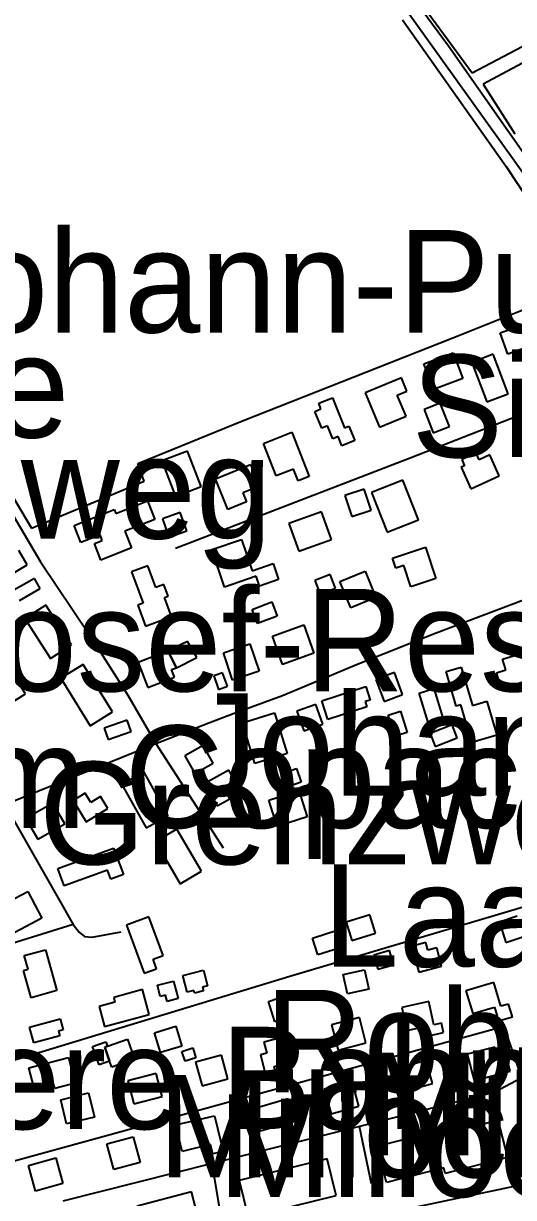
# Model space of a CAD drawing. Extents: x -3657 to 4700, y -7332 to 8131.
# Drawn here: x 1951.7 to 2159.5, y -2070.8 to -1573.1 of the extents above; entities that cross this region are included whole.
import ezdxf

# ---------------------------------------------------------------- set-up
doc = ezdxf.new("R2010")
doc.units = 0
for name, color, linetype in [('OSM_BUILDING_APARTMENTS', 9, 'CONTINUOUS'), ('OSM_BUILDING_CONSTRUCTION', 9, 'CONTINUOUS'), ('OSM_BUILDING_DETACHED', 9, 'CONTINUOUS'), ('OSM_BUILDING_GARAGE', 9, 'CONTINUOUS'), ('OSM_BUILDING_HOUSE', 9, 'CONTINUOUS'), ('OSM_BUILDING_YES', 9, 'CONTINUOUS'), ('OSM_HIGHWAY_CYCLEWAY', 8, 'CONTINUOUS'), ('OSM_HIGHWAY_FOOTWAY', 8, 'CONTINUOUS'), ('OSM_HIGHWAY_LIVING_STREET', 8, 'CONTINUOUS'), ('OSM_HIGHWAY_RESIDENTIAL', 8, 'CONTINUOUS'), ('OSM_HIGHWAY_SECONDARY', 8, 'CONTINUOUS'), ('OSM_HIGHWAY_SERVICE', 8, 'CONTINUOUS'), ('OSM_LABELS', 8, 'CONTINUOUS'), ('OSM_LANDUSE_FOREST', 3, 'CONTINUOUS'), ('OSM_LANDUSE_INDUSTRIAL', 3, 'CONTINUOUS'), ('OSM_LANDUSE_RESIDENTIAL', 3, 'CONTINUOUS')]:
    doc.layers.add(name, color=color, linetype=linetype)

msp = doc.modelspace()

# ---------------------------------------------------------------- linework, layer by layer
at = {"layer": 'OSM_BUILDING_APARTMENTS'}
for p, q in [((2123.962648, -2045.325708), (2152.904953, -2037.964603)), ((2152.904953, -2037.964603), (2156.947471, -2053.854358)), ((2101.747761, -2048.99514), (2123.492412, -2043.457633)), ((2123.492412, -2043.457633), (2123.962648, -2045.325708)), ((2105.668928, -2064.395638), (2101.747761, -2048.99514)), ((2080.465762, -2054.454811), (2043.142628, -2063.606154)), ((2084.273162, -2069.966503), (2080.465762, -2054.454811)), ((2156.947471, -2053.854358), (2130.530792, -2060.581652)), ((2129.924035, -2058.224319), (2105.668928, -2064.395638)), ((2130.530792, -2060.581652), (2129.924035, -2058.224319)), ((2043.142628, -2063.606154), (2046.942443, -2079.117846)), ((2046.942443, -2079.117846), (2084.273162, -2069.966503))]:
    msp.add_line(p, q, dxfattribs=at)
at = {"layer": 'OSM_BUILDING_CONSTRUCTION'}
for p, q in [((2150.826811, -1713.286537), (2141.81647, -1716.755819)), ((2141.81647, -1716.755819), (2148.248094, -1733.490655)), ((2157.258434, -1730.021374), (2150.826811, -1713.286537)), ((2148.248094, -1733.490655), (2157.258434, -1730.021374))]:
    msp.add_line(p, q, dxfattribs=at)
at = {"layer": 'OSM_BUILDING_DETACHED'}
for p, q in [((2033.108386, -1766.070769), (2048.019437, -1760.021765)), ((2048.019437, -1760.021765), (2051.750992, -1769.228705)), ((2038.387171, -1779.113934), (2033.108386, -1766.070769)), ((2051.750992, -1769.228705), (2044.689858, -1772.097534)), ((2046.244673, -1775.922639), (2038.387171, -1779.113934)), ((2044.689858, -1772.097534), (2046.244673, -1775.922639)), ((2044.576091, -1869.49317), (2058.212953, -1865.32336)), ((2058.212953, -1865.32336), (2063.499322, -1882.614171)), ((2049.870045, -1886.783981), (2044.576091, -1869.49317)), ((2063.499322, -1882.614171), (2049.870045, -1886.783981)), ((1940.016707, -1948.141342), (1953.645984, -1941.024866)), ((1953.645984, -1941.024866), (1959.584617, -1952.400107)), ((1959.584617, -1952.400107), (1945.95534, -1959.527702)), ((1987.305824, -2006.685471), (1995.823174, -2003.683208)), ((1995.823174, -2003.683208), (1998.819036, -2012.16738)), ((1986.175739, -2007.074653), (1987.305824, -2006.685471)), ((1988.261466, -2012.990223), (1986.175739, -2007.074653)), ((1989.171601, -2015.569945), (1988.261466, -2012.990223)), ((1998.819036, -2012.16738), (1989.171601, -2015.569945))]:
    msp.add_line(p, q, dxfattribs=at)
at = {"layer": 'OSM_BUILDING_GARAGE'}
for p, q in [((2055.558391, -1987.62666), (2060.109068, -1986.192246)), ((2058.296382, -1996.344342), (2055.558391, -1987.62666)), ((2060.109068, -1986.192246), (2062.088613, -1992.508117)), ((2061.62596, -1995.29911), (2058.296382, -1996.344342)), ((2062.088613, -1992.508117), (2060.875099, -1992.88618)), ((2060.875099, -1992.88618), (2061.62596, -1995.29911)), ((2018.90269, -2008.820413), (2023.54438, -2007.341521)), ((2020.222386, -2012.979103), (2018.90269, -2008.820413)), ((2023.54438, -2007.341521), (2024.864076, -2011.500211)), ((2024.864076, -2011.500211), (2020.222386, -2012.979103))]:
    msp.add_line(p, q, dxfattribs=at)
at = {"layer": 'OSM_BUILDING_HOUSE'}
for p, q in [((2151.206034, -1979.620625), (2139.351521, -1983.123266)), ((2154.179142, -1989.706005), (2151.206034, -1979.620625)), ((2002.224459, -1982.656247), (1989.975554, -1985.980975)), ((2005.061048, -1993.130809), (2002.224459, -1982.656247)), ((2139.351521, -1983.123266), (2142.210862, -1992.819463)), ((1990.506466, -1987.938006), (1983.824556, -1989.750483)), ((1983.824556, -1989.750483), (1986.137816, -1998.256895)), ((1989.975554, -1985.980975), (1990.506466, -1987.938006)), ((2123.583425, -1987.682258), (2112.130889, -1990.25086)), ((2112.130889, -1990.25086), (2114.307629, -1999.958178)), ((2125.798088, -1997.567487), (2123.583425, -1987.682258)), ((2142.210862, -1992.819463), (2151.410814, -1990.095188)), ((2151.410814, -1990.095188), (2153.124902, -1995.899563)), ((2157.425292, -1988.749729), (2154.179142, -1989.706005)), ((2159.025613, -1994.164922), (2157.425292, -1988.749729)), ((1954.313417, -1998.612719), (1967.267677, -1995.065601)), ((1967.267677, -1995.065601), (1968.557035, -1999.769146)), ((1986.137816, -1998.256895), (2005.061048, -1993.130809)), ((2094.170884, -1994.509626), (2082.377047, -1997.567487)), ((2096.961966, -2005.239937), (2094.170884, -1994.509626)), ((2153.124902, -1995.899563), (2159.025613, -1994.164922)), ((1956.118518, -2005.195459), (1954.313417, -1998.612719)), ((1968.557035, -1999.769146), (1966.585075, -2000.302882)), ((1966.585075, -2000.302882), (1967.100818, -2002.182076)), ((2007.245372, -2000.958932), (2016.361895, -1998.201298)), ((2016.361895, -1998.201298), (2018.895105, -2006.574276)), ((2082.377047, -1997.567487), (2085.160544, -2008.308917)), ((2114.307629, -1999.958178), (2121.990688, -1998.234656)), ((2121.990688, -1998.234656), (2122.908408, -2002.348868)), ((2122.908408, -2002.348868), (2129.84819, -2000.792139)), ((2128.968393, -1996.855839), (2125.798088, -1997.567487)), ((2129.84819, -2000.792139), (2128.968393, -1996.855839)), ((1967.100818, -2002.182076), (1956.118518, -2005.195459)), ((2009.778583, -2009.33191), (2007.245372, -2000.958932)), ((2064.500471, -2002.082001), (2053.707783, -2004.906352)), ((2053.707783, -2004.906352), (2054.936466, -2009.609897)), ((2067.299138, -2012.790072), (2064.500471, -2002.082001)), ((2085.160544, -2008.308917), (2096.961966, -2005.239937)), ((2018.895105, -2006.574276), (2009.778583, -2009.33191)), ((2035.679518, -2010.410501), (2024.727556, -2013.412764)), ((2038.417509, -2020.406925), (2035.679518, -2010.410501)), ((2054.936466, -2009.609897), (2052.198475, -2010.321545)), ((2052.198475, -2010.321545), (2054.238695, -2018.127429)), ((2151.577672, -2007.063533), (2139.92794, -2010.043557)), ((2139.92794, -2010.043557), (2142.787282, -2021.218648)), ((2152.245105, -2009.676614), (2151.577672, -2007.063533)), ((2155.915984, -2008.731457), (2152.245105, -2009.676614)), ((2158.107893, -2017.293467), (2155.915984, -2008.731457)), ((2024.727556, -2013.412764), (2027.473131, -2023.420307)), ((2057.993003, -2015.225241), (2067.299138, -2012.790072)), ((2058.46324, -2017.026599), (2057.993003, -2015.225241)), ((2122.453341, -2012.767833), (2109.370145, -2016.326071)), ((2125.107902, -2022.519628), (2122.453341, -2012.767833)), ((2008.011403, -2018.194146), (1996.02037, -2021.296484)), ((2010.544613, -2027.96818), (2008.011403, -2018.194146)), ((2027.473131, -2023.420307), (2038.417509, -2020.406925)), ((2054.238695, -2018.127429), (2058.46324, -2017.026599)), ((2109.370145, -2016.326071), (2112.017122, -2026.077866)), ((2142.787282, -2021.218648), (2158.107893, -2017.293467)), ((1996.02037, -2021.296484), (1998.55358, -2031.081638)), ((2091.061255, -2021.552232), (2079.290171, -2024.788005)), ((2079.290171, -2024.788005), (2082.164682, -2035.251447)), ((2093.935766, -2032.015675), (2091.061255, -2021.552232)), ((2112.017122, -2026.077866), (2125.107902, -2022.519628)), ((1967.525548, -2029.324758), (1979.32697, -2026.467048)), ((1969.998083, -2039.543571), (1967.525548, -2029.324758)), ((1979.32697, -2026.467048), (1981.807089, -2036.685862)), ((1998.55358, -2031.081638), (2010.544613, -2027.96818)), ((2049.399809, -2033.00531), (2063.88613, -2028.779903)), ((2063.88613, -2028.779903), (2066.677212, -2038.387144)), ((2052.190891, -2042.601432), (2049.399809, -2033.00531)), ((2082.164682, -2035.251447), (2093.935766, -2032.015675)), ((1981.807089, -2036.685862), (1969.998083, -2039.543571)), ((2016.308804, -2040.043949), (2032.751916, -2036.096529)), ((2018.986119, -2051.230158), (2016.308804, -2040.043949)), ((2032.751916, -2036.096529), (2036.377289, -2051.241278)), ((2066.677212, -2038.387144), (2052.190891, -2042.601432)), ((1987.123796, -2048.094461), (1998.235032, -2045.114437)), ((1998.235032, -2045.114437), (2001.147466, -2055.978182)), ((1990.043814, -2058.958206), (1987.123796, -2048.094461)), ((2031.00749, -2048.35021), (2018.986119, -2051.230158)), ((2031.955548, -2052.29763), (2031.00749, -2048.35021)), ((1953.805258, -2057.179087), (1965.45499, -2053.987792)), ((1965.45499, -2053.987792), (1968.420515, -2064.862656)), ((2036.377289, -2051.241278), (2031.955548, -2052.29763)), ((1956.778367, -2068.042831), (1953.805258, -2057.179087)), ((2001.147466, -2055.978182), (1990.043814, -2058.958206)), ((1968.420515, -2064.862656), (1956.778367, -2068.042831))]:
    msp.add_line(p, q, dxfattribs=at)
at = {"layer": 'OSM_BUILDING_YES'}
for p, q in [((2153.921271, -1704.257509), (2166.837609, -1699.576203)), ((2157.182589, -1713.253179), (2153.921271, -1704.257509)), ((2170.098927, -1708.571872), (2157.182589, -1713.253179)), ((2121.512867, -1717.38963), (2133.981722, -1712.730563)), ((2133.981722, -1712.730563), (2138.016655, -1723.560948)), ((2125.555385, -1728.220016), (2121.512867, -1717.38963)), ((2111.986784, -1723.338559), (2096.651003, -1729.710028)), ((2114.330382, -1728.965022), (2111.986784, -1723.338559)), ((2138.016655, -1723.560948), (2125.555385, -1728.220016)), ((2076.90865, -1734.091108), (2082.809361, -1731.722656)), ((2082.809361, -1731.722656), (2087.906119, -1744.465595)), ((2096.651003, -1729.710028), (2102.703403, -1744.254324)), ((2110.249942, -1730.666304), (2114.330382, -1728.965022)), ((2113.958744, -1739.573018), (2110.249942, -1730.666304)), ((2075.331082, -1737.493673), (2077.864292, -1736.481799)), ((2077.864292, -1736.481799), (2076.90865, -1734.091108)), ((2128.407143, -1733.979913), (2121.596296, -1736.68195)), ((2121.596296, -1736.68195), (2125.517463, -1746.600537)), ((2132.328309, -1743.90962), (2128.407143, -1733.979913)), ((2078.198009, -1744.654626), (2075.331082, -1737.493673)), ((2102.703403, -1744.254324), (2113.958744, -1739.573018)), ((2053.503002, -1751.070573), (2065.463698, -1746.378147)), ((2065.463698, -1746.378147), (2072.813041, -1765.114492)), ((2080.71605, -1743.642752), (2078.198009, -1744.654626)), ((2082.915543, -1749.146901), (2080.71605, -1743.642752)), ((2087.906119, -1744.465595), (2089.718805, -1743.731708)), ((2089.718805, -1743.731708), (2092.19134, -1749.914146)), ((2125.517463, -1746.600537), (2132.328309, -1743.90962)), ((2058.918308, -1764.892103), (2053.503002, -1751.070573)), ((2085.206051, -1748.223983), (2082.915543, -1749.146901)), ((2086.753281, -1752.093567), (2085.206051, -1748.223983)), ((2092.19134, -1749.914146), (2086.753281, -1752.093567)), ((2021.291795, -1754.339704), (2010.415677, -1758.542872)), ((2027.101492, -1769.3399), (2021.291795, -1754.339704)), ((2143.644326, -1755.207025), (2137.607094, -1757.964659)), ((2144.933684, -1758.031376), (2143.644326, -1755.207025)), ((2149.461608, -1755.96315), (2144.933684, -1758.031376)), ((2153.496541, -1764.803147), (2149.461608, -1755.96315)), ((2010.415677, -1758.542872), (2016.21779, -1773.543068)), ((2138.775101, -1760.533261), (2137.303716, -1761.211551)), ((2137.303716, -1761.211551), (2141.452416, -1770.296176)), ((2137.607094, -1757.964659), (2138.775101, -1760.533261)), ((2066.252482, -1762.012154), (2058.918308, -1764.892103)), ((2068.18652, -1766.938089), (2066.252482, -1762.012154)), ((2072.813041, -1765.114492), (2068.18652, -1766.938089)), ((2112.54045, -1766.69346), (2099.305565, -1771.9641)), ((2119.22236, -1783.461655), (2112.54045, -1766.69346)), ((2141.452416, -1770.296176), (2153.496541, -1764.803147)), ((2016.21779, -1773.543068), (2027.101492, -1769.3399)), ((2096.195935, -1770.440729), (2087.974379, -1773.220603)), ((2099.214551, -1779.347443), (2096.195935, -1770.440729)), ((1990.855351, -1780.792977), (2004.370862, -1775.444501)), ((2004.370862, -1775.444501), (2007.472906, -1783.294863)), ((2087.974379, -1773.220603), (2090.98541, -1782.127316)), ((2099.305565, -1771.9641), (2105.987475, -1788.743414)), ((1973.191141, -1785.907944), (1990.210672, -1779.169531)), ((1990.210672, -1779.169531), (1990.855351, -1780.792977)), ((2018.212504, -1780.403795), (2010.628042, -1783.072473)), ((2020.935325, -1788.17632), (2018.212504, -1780.403795)), ((2078.053904, -1780.059091), (2064.235015, -1785.062862)), ((2082.308787, -1791.812394), (2078.053904, -1780.059091)), ((2090.98541, -1782.127316), (2099.214551, -1779.347443)), ((1976.035314, -1793.091136), (1973.191141, -1785.907944)), ((2007.472906, -1783.294863), (1994.715842, -1788.343113)), ((2010.628042, -1783.072473), (2013.350864, -1790.844998)), ((2064.235015, -1785.062862), (2068.489898, -1796.816166)), ((2105.987475, -1788.743414), (2119.22236, -1783.461655)), ((1984.18861, -1789.855364), (1976.035314, -1793.091136)), ((1985.129083, -1792.246055), (1984.18861, -1789.855364)), ((1994.715842, -1788.343113), (1997.506924, -1795.392871)), ((2013.350864, -1790.844998), (2020.935325, -1788.17632)), ((2031.561156, -1796.093399), (2044.113439, -1791.779036)), ((2044.113439, -1791.779036), (2048.702038, -1805.122427)), ((1953.35019, -1802.542705), (1949.800662, -1796.560418)), ((1981.807089, -1793.569274), (1985.129083, -1792.246055)), ((1984.560248, -1800.518957), (1981.807089, -1793.569274)), ((1997.506924, -1795.392871), (1984.560248, -1800.518957)), ((2037.029552, -1812.016513), (2031.561156, -1796.093399)), ((2068.489898, -1796.816166), (2082.308787, -1791.812394)), ((2108.270398, -1799.707234), (2122.210638, -1795.103764)), ((2122.210638, -1795.103764), (2126.61721, -1808.424916)), ((2109.681108, -1803.95488), (2108.270398, -1799.707234)), ((1939.455457, -1810.793368), (1953.35019, -1802.542705)), ((2004.423953, -1802.998604), (1997.537262, -1805.533848)), ((1997.537262, -1805.533848), (2000.5938, -1813.851229)), ((2007.806623, -1812.183305), (2004.423953, -1802.998604)), ((2048.702038, -1805.122427), (2057.598611, -1802.064567)), ((2057.598611, -1802.064567), (2059.911872, -1808.802979)), ((2081.747536, -1806.645798), (2075.240069, -1809.192161)), ((2083.984953, -1812.394575), (2081.747536, -1806.645798)), ((2085.911406, -1809.65918), (2096.582743, -1805.255861)), ((2096.582743, -1805.255861), (2101.178926, -1816.397593)), ((2112.965179, -1802.86517), (2109.681108, -1803.95488)), ((2115.968626, -1811.949796), (2112.965179, -1802.86517)), ((1956.353637, -1808.324841), (1947.616337, -1813.295254)), ((1958.818587, -1812.661443), (1956.353637, -1808.324841)), ((2011.272721, -1810.904563), (2007.806623, -1812.183305)), ((2013.108161, -1815.874976), (2011.272721, -1810.904563)), ((2050.431295, -1807.401923), (2037.029552, -1812.016513)), ((2051.864759, -1811.571733), (2050.431295, -1807.401923)), ((2059.911872, -1808.802979), (2051.864759, -1811.571733)), ((2075.240069, -1809.192161), (2077.485069, -1814.940939)), ((2090.507589, -1820.800912), (2085.911406, -1809.65918)), ((2126.61721, -1808.424916), (2115.968626, -1811.949796)), ((1950.073703, -1817.620737), (1958.818587, -1812.661443)), ((2000.5938, -1813.851229), (2002.451993, -1818.888359)), ((2011.568515, -1816.442071), (2013.108161, -1815.874976)), ((2014.53404, -1824.514822), (2011.568515, -1816.442071)), ((2077.485069, -1814.940939), (2083.984953, -1812.394575)), ((2101.178926, -1816.397593), (2090.507589, -1820.800912)), ((1961.200107, -1819.611126), (1952.29595, -1825.348784)), ((1972.061056, -1836.490516), (1961.200107, -1819.611126)), ((2002.451993, -1818.888359), (2000.267668, -1819.688962)), ((2000.267668, -1819.688962), (2003.536571, -1828.562318)), ((2048.747545, -1821.479201), (2057.037361, -1818.321265)), ((2051.022883, -1827.461488), (2048.747545, -1821.479201)), ((2057.037361, -1818.321265), (2059.3127, -1824.303552)), ((1952.29595, -1825.348784), (1963.149314, -1842.228174)), ((2003.536571, -1828.562318), (2014.53404, -1824.514822)), ((2059.3127, -1824.303552), (2051.022883, -1827.461488)), ((2057.257311, -1832.798844), (2070.560456, -1828.028582)), ((2070.560456, -1828.028582), (2074.845677, -1840.004276)), ((1963.149314, -1842.228174), (1972.061056, -1836.490516)), ((2021.337302, -1835.044982), (2012.98681, -1839.003521)), ((2025.250884, -1841.816753), (2021.337302, -1835.044982)), ((2036.483471, -1839.9042), (2047.746396, -1836.079095)), ((2047.746396, -1836.079095), (2051.652394, -1847.598889)), ((2061.550116, -1844.774538), (2057.257311, -1832.798844)), ((2012.98681, -1839.003521), (2000.389019, -1844.029532)), ((2012.98681, -1839.003521), (2016.680442, -1846.164475)), ((2016.680442, -1846.164475), (2012.98681, -1839.003521)), ((2040.389469, -1851.423995), (2036.483471, -1839.9042)), ((2074.845677, -1840.004276), (2061.550116, -1844.774538)), ((2154.899666, -1842.628476), (2162.787506, -1840.171068)), ((1977.028878, -1844.752299), (1967.563471, -1850.601152)), ((1989.490148, -1864.923059), (1977.028878, -1844.752299)), ((2000.389019, -1844.029532), (2004.46946, -1854.559691)), ((2014.511286, -1847.009556), (2016.680442, -1846.164475)), ((2016.680442, -1846.164475), (2025.250884, -1841.816753)), ((2130.940353, -1847.821279), (2137.387145, -1845.930965)), ((2137.387145, -1845.930965), (2142.142602, -1862.165424)), ((2156.280038, -1847.065153), (2154.899666, -1842.628476)), ((1952.614497, -1857.206131), (1948.276185, -1850.456599)), ((1967.563471, -1850.601152), (1980.024741, -1870.771912)), ((2004.46946, -1854.559691), (2015.739969, -1850.178611)), ((2015.739969, -1850.178611), (2014.511286, -1847.009556)), ((2036.172508, -1848.288298), (2032.410615, -1849.622637)), ((2032.410615, -1849.622637), (2034.443251, -1855.371414)), ((2038.205144, -1854.037075), (2036.172508, -1848.288298)), ((2051.652394, -1847.598889), (2040.389469, -1851.423995)), ((2109.097104, -1848.221581), (2101.20168, -1851.112649)), ((2101.20168, -1851.112649), (2104.622272, -1860.453023)), ((2112.517696, -1857.573074), (2109.097104, -1848.221581)), ((2135.233158, -1862.47677), (2130.940353, -1847.821279)), ((2152.320949, -1848.299417), (2156.280038, -1847.065153)), ((2154.467352, -1855.182383), (2152.320949, -1848.299417)), ((2166.314281, -1851.490711), (2154.467352, -1855.182383)), ((2034.443251, -1855.371414), (2038.205144, -1854.037075)), ((2078.190424, -1860.208394), (2096.855783, -1854.203868)), ((2096.855783, -1854.203868), (2098.683639, -1859.874809)), ((2119.525739, -1856.961502), (2125.760166, -1855.02671)), ((2125.760166, -1855.02671), (2129.613072, -1867.402705)), ((1943.452468, -1863.099462), (1952.614497, -1857.206131)), ((2080.731219, -1868.125473), (2078.190424, -1860.208394)), ((2098.683639, -1859.874809), (2096.635834, -1860.530859)), ((2096.635834, -1860.530859), (2097.356358, -1862.776997)), ((2104.622272, -1860.453023), (2112.517696, -1857.573074)), ((2123.378645, -1869.348617), (2119.525739, -1856.961502)), ((2142.142602, -1862.165424), (2148.217756, -1860.386306)), ((2148.217756, -1860.386306), (2152.442301, -1874.819407)), ((1980.024741, -1870.771912), (1989.490148, -1864.923059)), ((2075.642045, -1861.776242), (2067.579763, -1864.656191)), ((2067.579763, -1864.656191), (2070.552871, -1872.973571)), ((2078.607569, -1870.093623), (2075.642045, -1861.776242)), ((2097.356358, -1862.776997), (2080.731219, -1868.125473)), ((2106.351529, -1866.279637), (2111.546885, -1864.622832)), ((2109.210871, -1875.241948), (2106.351529, -1866.279637)), ((2111.546885, -1864.622832), (2114.406227, -1873.585143)), ((2137.189949, -1861.909676), (2135.233158, -1862.47677)), ((2141.877146, -1877.921746), (2137.189949, -1861.909676)), ((1995.641147, -1868.425699), (1985.970958, -1871.817144)), ((1997.332481, -1873.240439), (1995.641147, -1868.425699)), ((2070.552871, -1872.973571), (2078.607569, -1870.093623)), ((2129.613072, -1867.402705), (2123.378645, -1869.348617)), ((2133.549408, -1870.427207), (2124.137091, -1874.007684)), ((2135.642719, -1875.931356), (2133.549408, -1870.427207)), ((1985.970958, -1871.817144), (1987.662293, -1876.643004)), ((1987.662293, -1876.643004), (1997.332481, -1873.240439)), ((2114.406227, -1873.585143), (2109.210871, -1875.241948)), ((2124.137091, -1874.007684), (2126.237987, -1879.522952)), ((2126.237987, -1879.522952), (2135.642719, -1875.931356)), ((2152.442301, -1874.819407), (2141.877146, -1877.921746)), ((2027.943368, -1879.178248), (2020.16171, -1883.537089)), ((2032.114821, -1886.639428), (2027.943368, -1879.178248)), ((2020.16171, -1883.537089), (2024.340748, -1890.998269)), ((2002.853969, -1890.53125), (1993.48716, -1895.757412)), ((2013.085408, -1908.911772), (2002.853969, -1890.53125)), ((2024.340748, -1890.998269), (2032.114821, -1886.639428)), ((2038.864992, -1889.574974), (2028.580462, -1895.290393)), ((2041.944283, -1895.123601), (2038.864992, -1889.574974)), ((2061.883832, -1890.864835), (2067.54184, -1888.941163)), ((2063.840623, -1896.624732), (2061.883832, -1890.864835)), ((2067.54184, -1888.941163), (2069.498631, -1894.712179)), ((1993.48716, -1895.757412), (2003.711013, -1914.126814)), ((2028.580462, -1895.290393), (2033.82891, -1904.753081)), ((2037.006799, -1897.858996), (2041.944283, -1895.123601)), ((2069.498631, -1894.712179), (2063.840623, -1896.624732)), ((1977.832831, -1899.337888), (1972.766411, -1902.462466)), ((1980.259859, -1903.285308), (1977.832831, -1899.337888)), ((1984.32513, -1900.783422), (1980.259859, -1903.285308)), ((1987.472682, -1905.898389), (1984.32513, -1900.783422)), ((2039.175955, -1901.784177), (2037.006799, -1897.858996)), ((2055.740418, -1902.340151), (2068.451976, -1898.237059)), ((2068.451976, -1898.237059), (2072.039426, -1909.37879)), ((1964.241476, -1903.541057), (1952.78894, -1910.079318)), ((1969.254805, -1912.336575), (1964.241476, -1903.541057)), ((1972.766411, -1902.462466), (1978.34099, -1911.513733)), ((1978.34099, -1911.513733), (1987.472682, -1905.898389)), ((2033.82891, -1904.753081), (2039.175955, -1901.784177)), ((2059.320284, -1913.470764), (2055.740418, -1902.340151)), ((1952.78894, -1910.079318), (1957.802269, -1918.874837)), ((2003.711013, -1914.126814), (2013.085408, -1908.911772)), ((2072.039426, -1909.37879), (2059.320284, -1913.470764)), ((1957.802269, -1918.874837), (1969.254805, -1912.336575)), ((2016.77904, -1914.593832), (2007.708025, -1919.920069)), ((2027.275935, -1932.473977), (2016.77904, -1914.593832)), ((2007.708025, -1919.920069), (2018.204919, -1937.800214)), ((1966.266528, -1931.328669), (1989.967969, -1922.622106)), ((1989.967969, -1922.622106), (1994.078748, -1933.819435)), ((1968.966596, -1938.700892), (1966.266528, -1931.328669)), ((1987.366499, -1931.940241), (1968.966596, -1938.700892)), ((1988.769625, -1935.765346), (1987.366499, -1931.940241)), ((1994.078748, -1933.819435), (1988.769625, -1935.765346)), ((2018.204919, -1937.800214), (2027.275935, -1932.473977)), ((2098.554703, -1950.954573), (2088.581136, -1954.012434)), ((2100.936224, -1958.727099), (2098.554703, -1950.954573)), ((2004.909358, -1951.821894), (1995.443951, -1955.302295)), ((1995.443951, -1955.302295), (2002.960152, -1975.739923)), ((2010.931421, -1968.212026), (2004.909358, -1951.821894)), ((2088.581136, -1954.012434), (2090.962657, -1961.784959)), ((2161.11134, -1951.566145), (2153.519294, -1954.045792)), ((2153.519294, -1954.045792), (2156.33313, -1962.663399)), ((2074.322349, -1960.773085), (2085.099868, -1957.348282)), ((2076.597687, -1967.934039), (2074.322349, -1960.773085)), ((2085.099868, -1957.348282), (2087.375207, -1964.509235)), ((2090.962657, -1961.784959), (2100.936224, -1958.727099)), ((2156.33313, -1962.663399), (2163.925175, -1960.183752)), ((1952.076, -1968.212026), (1961.002911, -1965.732379)), ((1961.002911, -1965.732379), (1965.826629, -1983.089907)), ((2087.375207, -1964.509235), (2076.597687, -1967.934039)), ((2122.301651, -1962.741236), (2117.697883, -1963.96438)), ((2117.697883, -1963.96438), (2118.554927, -1967.189033)), ((2123.151111, -1965.954769), (2122.301651, -1962.741236)), ((2126.958511, -1964.942895), (2123.151111, -1965.954769)), ((2129.0139, -1972.715421), (2126.958511, -1964.942895)), ((1953.676322, -1973.960804), (1952.076, -1968.212026)), ((2006.676538, -1969.768755), (2010.931421, -1968.212026)), ((2008.163092, -1973.81625), (2006.676538, -1969.768755)), ((2106.912779, -1966.110442), (2100.344636, -1968.000756)), ((2100.344636, -1968.000756), (2102.058724, -1973.983043)), ((2108.634452, -1972.092729), (2106.912779, -1966.110442)), ((2118.554927, -1967.189033), (2117.295907, -1967.522617)), ((2117.295907, -1967.522617), (2119.351296, -1975.272904)), ((1951.749869, -1974.494539), (1953.676322, -1973.960804)), ((1954.980849, -1986.10329), (1951.749869, -1974.494539)), ((2002.960152, -1975.739923), (2008.163092, -1973.81625)), ((2019.304666, -1976.651721), (2028.064719, -1974.338866)), ((2028.064719, -1974.338866), (2029.816729, -1981.010562)), ((2087.337284, -1976.184702), (2096.347625, -1974.194313)), ((2096.347625, -1974.194313), (2098.167895, -1982.422738)), ((2102.058724, -1973.983043), (2108.634452, -1972.092729)), ((2119.351296, -1975.272904), (2129.0139, -1972.715421)), ((2008.534731, -1980.788172), (2015.375915, -1979.042412)), ((2009.74066, -1985.525076), (2008.534731, -1980.788172)), ((2015.375915, -1979.042412), (2017.264446, -1986.470233)), ((2021.162859, -1983.701479), (2019.304666, -1976.651721)), ((2089.157555, -1984.424246), (2087.337284, -1976.184702)), ((1965.826629, -1983.089907), (1954.980849, -1986.10329)), ((2011.93257, -1984.969101), (2009.74066, -1985.525076)), ((2012.615171, -1987.648899), (2011.93257, -1984.969101)), ((2023.976694, -1982.956473), (2021.162859, -1983.701479)), ((2024.295242, -1984.179617), (2023.976694, -1982.956473)), ((2028.11781, -1983.167744), (2024.295242, -1984.179617)), ((2029.816729, -1981.010562), (2027.69308, -1981.566537)), ((2027.69308, -1981.566537), (2028.11781, -1983.167744)), ((2098.167895, -1982.422738), (2089.157555, -1984.424246)), ((2017.264446, -1986.470233), (2012.615171, -1987.648899)), ((1981.033474, -2006.70771), (1986.615638, -2004.739559)), ((1986.615638, -2004.739559), (1987.305824, -2006.685471)), ((1983.801802, -2014.558071), (1981.033474, -2006.70771)), ((1987.305824, -2006.685471), (1986.175739, -2007.074653)), ((1986.175739, -2007.074653), (1988.261466, -2012.990223)), ((1953.9797, -2015.781216), (1970.80962, -2011.377897)), ((1956.080596, -2023.79837), (1953.9797, -2015.781216)), ((1970.80962, -2011.377897), (1973.676546, -2022.330597)), ((1988.261466, -2012.990223), (1983.801802, -2014.558071)), ((1964.233892, -2021.663427), (1956.080596, -2023.79837)), ((1965.007507, -2024.610093), (1964.233892, -2021.663427)), ((1973.676546, -2022.330597), (1965.007507, -2024.610093)), ((2022.960376, -2068.387535), (1999.933952, -2074.525495)), ((2027.230428, -2084.388485), (2022.960376, -2068.387535))]:
    msp.add_line(p, q, dxfattribs=at)
at = {"layer": 'OSM_HIGHWAY_CYCLEWAY'}
for p, q in [((2112.479774, -1571.579723), (2156.446896, -1633.637611)), ((2156.446896, -1633.637611), (2203.91804, -1706.43693))]:
    msp.add_line(p, q, dxfattribs=at)
at = {"layer": 'OSM_HIGHWAY_FOOTWAY'}
for p, q in [((2131.895995, -1582.743693), (2103.014366, -1543.047104)), ((2169.636275, -1636.461962), (2131.895995, -1582.743693))]:
    msp.add_line(p, q, dxfattribs=at)
at = {"layer": 'OSM_HIGHWAY_LIVING_STREET'}
for p, q in [((2155.627775, -1998.323612), (1930.384441, -2060.114633)), ((2163.01504, -2019.995503), (2155.627775, -1998.323612)), ((2163.01504, -2019.995503), (2151.334969, -2026.222419)), ((2142.332214, -2028.568632), (2094.1633, -2040.688879)), ((2151.334969, -2026.222419), (2142.332214, -2028.568632)), ((2094.1633, -2040.688879), (2031.720429, -2056.411842)), ((2099.237304, -2065.018329), (2094.1633, -2040.688879)), ((2031.720429, -2056.411842), (1968.458437, -2072.323836)), ((2036.453133, -2084.633114), (2031.720429, -2056.411842))]:
    msp.add_line(p, q, dxfattribs=at)
at = {"layer": 'OSM_HIGHWAY_RESIDENTIAL'}
for p, q in [((1937.354561, -1764.680832), (1958.917185, -1801.308441)), ((1958.917185, -1801.308441), (1979.668271, -1832.23175)), ((2126.68547, -1831.375549), (2192.586855, -1806.567961)), ((2093.586881, -1844.596626), (2126.68547, -1831.375549)), ((1979.668271, -1832.23175), (1995.936941, -1857.8733)), ((2061.610792, -1857.962256), (2093.586881, -1844.596626)), ((1995.936941, -1857.8733), (2007.844545, -1878.355406)), ((2041.026563, -1865.501272), (2061.610792, -1857.962256)), ((2030.302135, -1869.559887), (2041.026563, -1865.501272)), ((2007.844545, -1878.355406), (2030.302135, -1869.559887)), ((1943.84686, -1904.13039), (2007.844545, -1878.355406)), ((1943.84686, -1904.13039), (1972.84984, -1954.97983)), ((1972.84984, -1954.97983), (1907.221496, -1975.506413))]:
    msp.add_line(p, q, dxfattribs=at)
at = {"layer": 'OSM_HIGHWAY_SECONDARY'}
msp.add_line((2098.478858, -1545.393317), (2166.663166, -1640.720728), dxfattribs=at)
at = {"layer": 'OSM_HIGHWAY_SERVICE'}
for p, q in [((2115.672832, -1757.164055), (2164.501594, -1738.083006)), ((2016.141946, -1795.448468), (2115.672832, -1757.164055)), ((2007.844545, -1878.355406), (2036.339366, -1922.566509)), ((2277.896876, -1913.581959), (2064.659745, -1977.096501)), ((1972.84984, -1954.97983), (1975.413388, -1958.315678)), ((1975.413388, -1958.315678), (1977.552206, -1960.150394)), ((1977.552206, -1960.150394), (1980.904538, -1960.350545)), ((1980.904538, -1960.350545), (1993.214119, -1958.115527)), ((2064.659745, -1977.096501), (1925.689659, -2019.40617))]:
    msp.add_line(p, q, dxfattribs=at)
at = {"layer": 'OSM_LANDUSE_FOREST'}
msp.add_line((2168.468268, -2064.239965), (1982.937174, -2103.313862), dxfattribs=at)
at = {"layer": 'OSM_LANDUSE_INDUSTRIAL'}
for p, q in [((2061.451518, -1484.291705), (2142.03642, -1593.9855)), ((2142.03642, -1593.9855), (2182.51469, -1572.624955))]:
    msp.add_line(p, q, dxfattribs=at)
at = {"layer": 'OSM_LANDUSE_RESIDENTIAL'}
for p, q in [((1810.421016, -1542.691281), (1955.064278, -1787.07549)), ((2192.419997, -1574.292879), (2146.693279, -1598.844719)), ((2146.693279, -1598.844719), (2160.117776, -1619.804962)), ((2133.761773, -1706.370213), (2188.49883, -1684.320259)), ((2044.568507, -1741.49669), (2133.761773, -1706.370213)), ((2000.222161, -1759.599224), (2044.568507, -1741.49669)), ((2002.869138, -1767.13824), (2000.222161, -1759.599224)), ((1955.064278, -1787.07549), (2002.869138, -1767.13824)), ((2168.468268, -2064.239965), (1982.937174, -2103.313862))]:
    msp.add_line(p, q, dxfattribs=at)

# ---------------------------------------------------------------- texts
at = {"layer": 'OSM_LABELS'}
for s, p in [('Johann-Puch-Gasse', (1900.825679, -1704.084606)), ('Copacabana Badesee', (1396.535162, -1748.632771)), ('Siegfried-Markus-Gasse', (2116.310856, -1756.914732)), ('Grenzweg', (1792.48743, -1791.450904)), ('Josef-Ressel-Straße', (1913.015854, -1856.17848)), ('Johann-Puch-Gasse', (2022.091956, -1900.460957)), ('Tauchsportzentrum Copacabana', (1478.271941, -1914.136922)), ('Grenzweg', (1958.34835, -1929.55511)), ('Laaweg', (2078.593272, -1972.946278)), ('Robert-Stolz-Gasse', (2054.046386, -2026.190442)), ('Untere Bahnstraße', (1844.797587, -2041.784149)), ('Millöckergasse', (2096.700302, -2052.853604)), ('Millöckergasse', (2008.625841, -2062.220716)), ('Millöckergasse', (2034.086781, -2070.522478))]:
    msp.add_text(s, height=43.418293, dxfattribs=at).set_placement(p)

doc.saveas('drawing.dxf')
